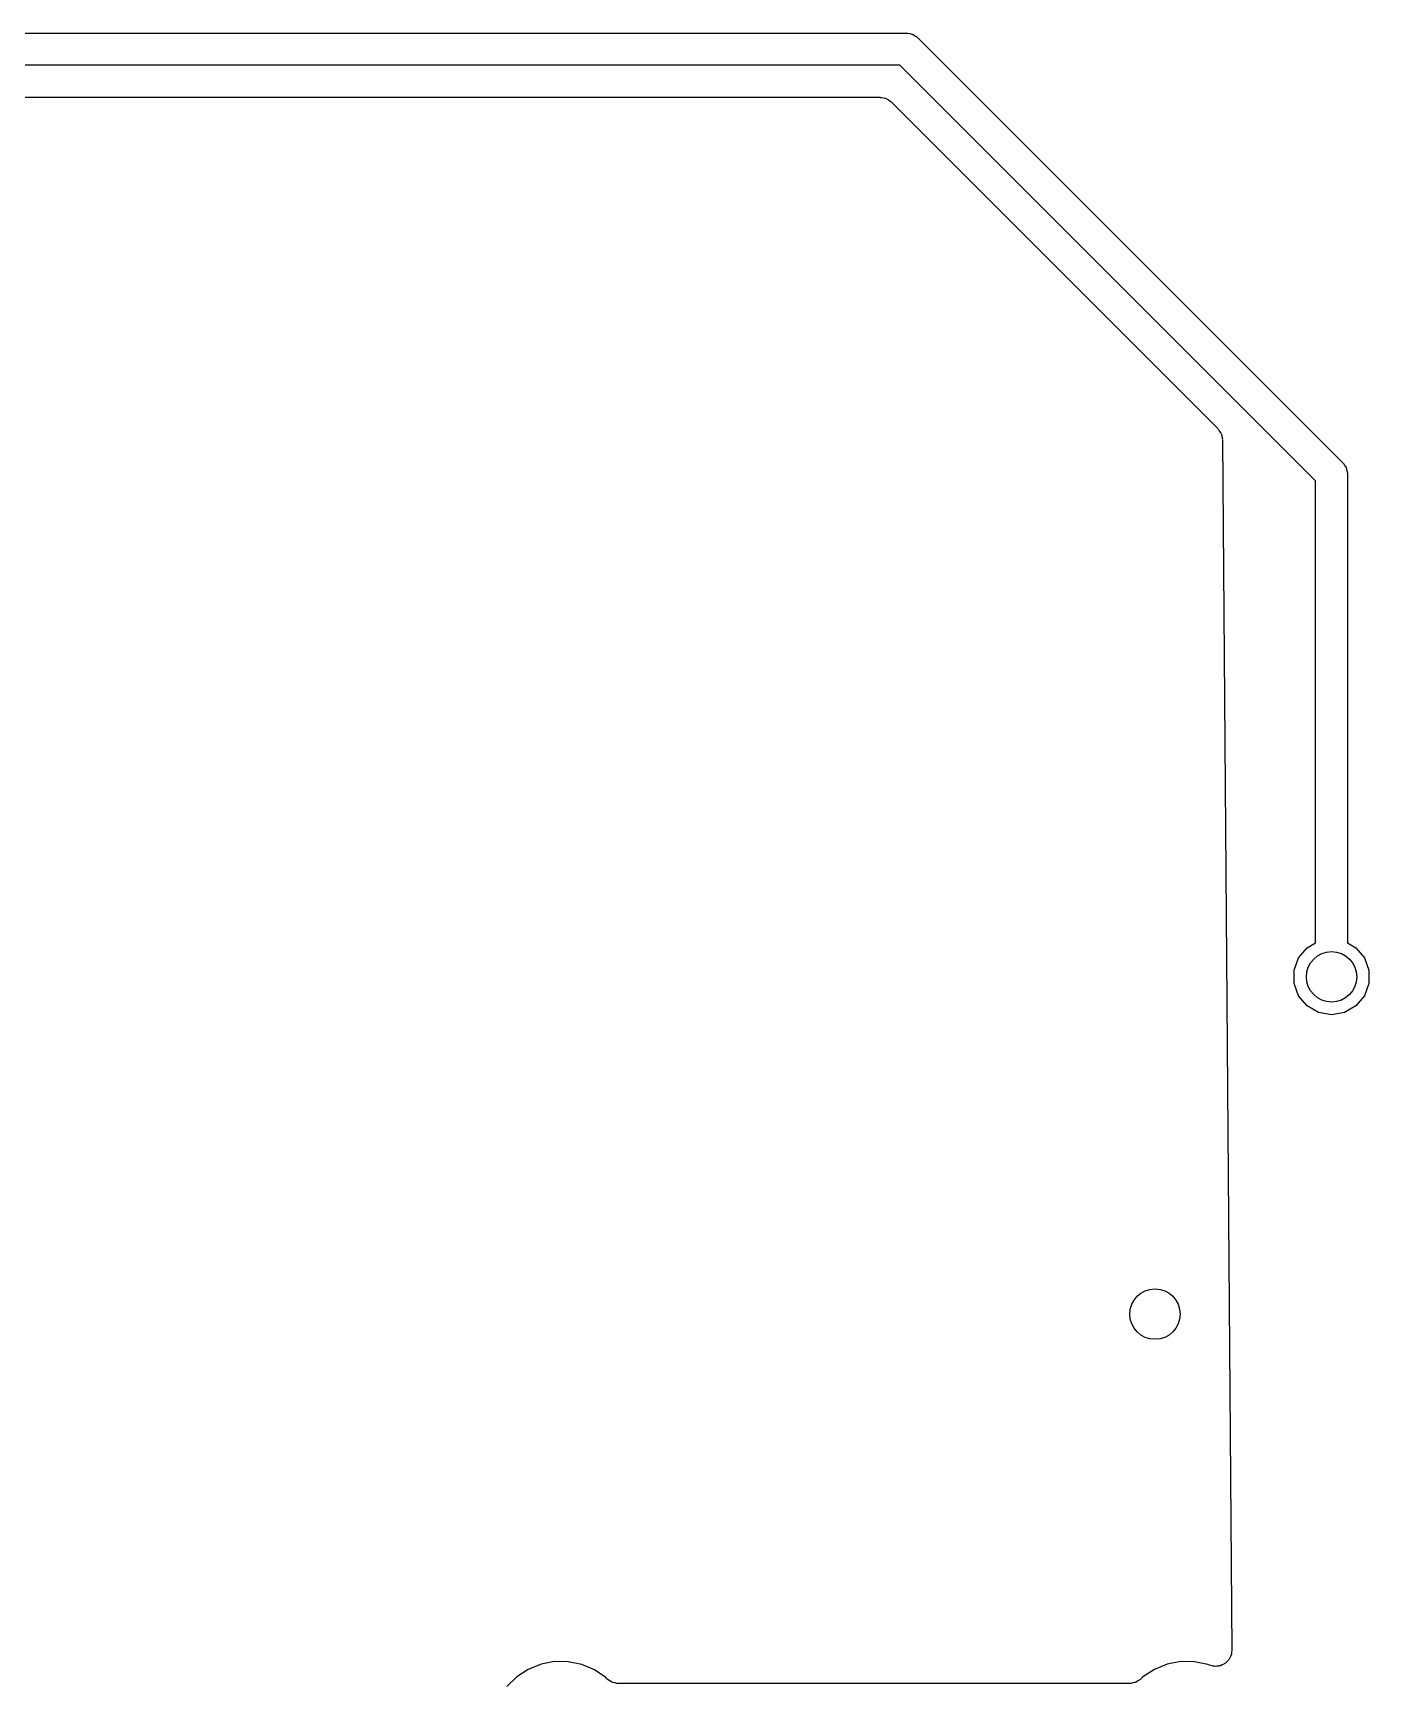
# Model space of a CAD drawing. Extents: x 10 to 287, y -200 to -10.
# Drawn here: x 155.59 to 166.16, y -109.49 to -96.42 of the extents above; entities that cross this region are included whole.
import ezdxf

# ---------------------------------------------------------------- set-up
doc = ezdxf.new("R2010")
doc.units = 0
doc.header["$MEASUREMENT"] = 0
doc.layers.add('BLACK', color=7, linetype='CONTINUOUS')

msp = doc.modelspace()

# ---------------------------------------------------------------- linework, layer by layer
at = {"layer": 'Black'}
for p, q in [((152.48, -96.423), (156.7, -96.423)), ((156.7, -96.423), (162.5, -96.423)), ((162.5, -96.423), (162.506, -96.424)), ((162.506, -96.424), (162.511, -96.4235)), ((162.511, -96.4235), (162.527, -96.4278)), ((162.527, -96.4278), (162.543, -96.4307)), ((162.543, -96.4307), (162.548, -96.4335)), ((162.548, -96.4335), (162.554, -96.4349)), ((162.554, -96.4349), (162.567, -96.4444)), ((162.567, -96.4444), (162.582, -96.4527)), ((162.582, -96.4527), (162.585, -96.457)), ((162.585, -96.457), (162.59, -96.4602)), ((162.59, -96.4602), (165.952, -99.8222)), ((156.7, -96.677), (152.48, -96.677)), ((162.447, -96.677), (156.7, -96.677)), ((165.735, -99.9646), (162.447, -96.677)), ((151.08, -96.931), (162.29, -96.931)), ((162.29, -96.931), (162.295, -96.932)), ((162.295, -96.932), (162.301, -96.9315)), ((162.301, -96.9315), (162.317, -96.9358)), ((162.317, -96.9358), (162.333, -96.9387)), ((162.333, -96.9387), (162.338, -96.9415)), ((162.338, -96.9415), (162.343, -96.9429)), ((162.343, -96.9429), (162.357, -96.9524)), ((162.357, -96.9524), (162.371, -96.9607)), ((162.371, -96.9607), (162.375, -96.965)), ((162.375, -96.965), (162.379, -96.9682)), ((162.379, -96.9682), (164.962, -99.5508)), ((164.962, -99.5508), (164.965, -99.5549)), ((164.965, -99.5549), (164.969, -99.5582)), ((164.969, -99.5582), (164.977, -99.5729)), ((164.977, -99.5729), (164.987, -99.5869)), ((164.987, -99.5869), (164.989, -99.5918)), ((164.989, -99.5918), (164.991, -99.5962)), ((164.991, -99.5962), (164.994, -99.613)), ((164.994, -99.613), (164.999, -99.6295)), ((164.999, -99.6295), (164.998, -99.6346)), ((164.998, -99.6346), (164.999, -99.6396)), ((164.999, -99.6396), (165.073, -109.211)), ((165.952, -99.8222), (165.955, -99.8268)), ((165.955, -99.8268), (165.959, -99.8304)), ((165.959, -99.8304), (165.968, -99.8447)), ((165.968, -99.8447), (165.977, -99.8583)), ((165.977, -99.8583), (165.979, -99.8637)), ((165.979, -99.8637), (165.981, -99.8686)), ((165.981, -99.8686), (165.984, -99.8849)), ((165.984, -99.8849), (165.989, -99.9009)), ((165.989, -99.9009), (165.988, -99.9065)), ((165.988, -99.9065), (165.989, -99.912)), ((165.989, -99.912), (165.989, -103.505)), ((165.735, -103.505), (165.735, -99.9646)), ((165.735, -103.55), (165.735, -103.505)), ((165.735, -103.617), (165.735, -103.55)), ((165.989, -103.505), (165.989, -103.55)), ((165.989, -103.55), (165.989, -103.617)), ((165.601, -103.736), (165.669, -103.656)), ((165.669, -103.656), (165.735, -103.617)), ((165.989, -103.617), (166.055, -103.656)), ((166.055, -103.656), (166.123, -103.736)), ((165.566, -103.834), (165.601, -103.736)), ((165.566, -103.938), (165.566, -103.834)), ((166.123, -103.736), (166.158, -103.834)), ((166.158, -103.834), (166.158, -103.938)), ((165.601, -104.036), (165.566, -103.938)), ((166.158, -103.938), (166.123, -104.036)), ((165.669, -104.116), (165.601, -104.036)), ((166.123, -104.036), (166.055, -104.116)), ((165.759, -104.169), (165.669, -104.116)), ((165.862, -104.187), (165.759, -104.169)), ((165.965, -104.169), (165.862, -104.187)), ((166.055, -104.116), (165.965, -104.169)), ((159.609, -109.321), (159.508, -109.362)), ((159.716, -109.301), (159.609, -109.321)), ((159.824, -109.302), (159.716, -109.301)), ((159.931, -109.323), (159.824, -109.302)), ((160.031, -109.366), (159.931, -109.323)), ((164.562, -109.321), (164.461, -109.362)), ((164.669, -109.301), (164.562, -109.321)), ((164.777, -109.302), (164.669, -109.301)), ((164.884, -109.323), (164.777, -109.302)), ((164.897, -109.329), (164.884, -109.323)), ((164.911, -109.332), (164.897, -109.329)), ((164.925, -109.337), (164.911, -109.332)), ((164.984, -109.333), (164.976, -109.334)), ((164.997, -109.327), (164.984, -109.333)), ((165.011, -109.322), (164.997, -109.327)), ((165.016, -109.317), (165.011, -109.322)), ((165.023, -109.313), (165.016, -109.317)), ((165.033, -109.303), (165.023, -109.313)), ((165.044, -109.293), (165.033, -109.303)), ((165.048, -109.286), (165.044, -109.293)), ((165.053, -109.281), (165.048, -109.286)), ((165.059, -109.267), (165.053, -109.281)), ((165.066, -109.255), (165.059, -109.267)), ((165.067, -109.247), (165.066, -109.255)), ((165.07, -109.24), (165.067, -109.247)), ((165.071, -109.226), (165.07, -109.24)), ((165.073, -109.211), (165.071, -109.226)), ((159.417, -109.421), (159.34, -109.497)), ((159.508, -109.362), (159.417, -109.421)), ((160.121, -109.426), (160.031, -109.366)), ((160.131, -109.436), (160.121, -109.426)), ((160.136, -109.44), (160.131, -109.436)), ((160.139, -109.444), (160.136, -109.44)), ((160.153, -109.452), (160.139, -109.444)), ((160.167, -109.462), (160.153, -109.452)), ((160.172, -109.463), (160.167, -109.462)), ((160.177, -109.466), (160.172, -109.463)), ((164.317, -109.463), (164.312, -109.464)), ((164.331, -109.453), (164.317, -109.463)), ((164.346, -109.444), (164.331, -109.453)), ((164.35, -109.441), (164.346, -109.444)), ((164.354, -109.438), (164.35, -109.441)), ((164.37, -109.421), (164.354, -109.438)), ((164.461, -109.362), (164.37, -109.421)), ((164.933, -109.337), (164.925, -109.337)), ((164.94, -109.339), (164.933, -109.337)), ((164.955, -109.337), (164.94, -109.339)), ((164.969, -109.337), (164.955, -109.337)), ((164.976, -109.334), (164.969, -109.337)), ((160.194, -109.469), (160.177, -109.466)), ((160.209, -109.473), (160.194, -109.469)), ((160.215, -109.473), (160.209, -109.473)), ((160.221, -109.474), (160.215, -109.473)), ((164.265, -109.474), (160.221, -109.474)), ((164.27, -109.473), (164.265, -109.474)), ((164.275, -109.474), (164.27, -109.473)), ((164.291, -109.469), (164.275, -109.474)), ((164.308, -109.466), (164.291, -109.469)), ((164.312, -109.464), (164.308, -109.466))]:
    msp.add_line(p, q, dxfattribs=at)
for centre in [(165.862, -103.886), (164.465, -106.553)]:
    msp.add_circle(centre, 0.1994, dxfattribs=at)

doc.saveas('drawing.dxf')
